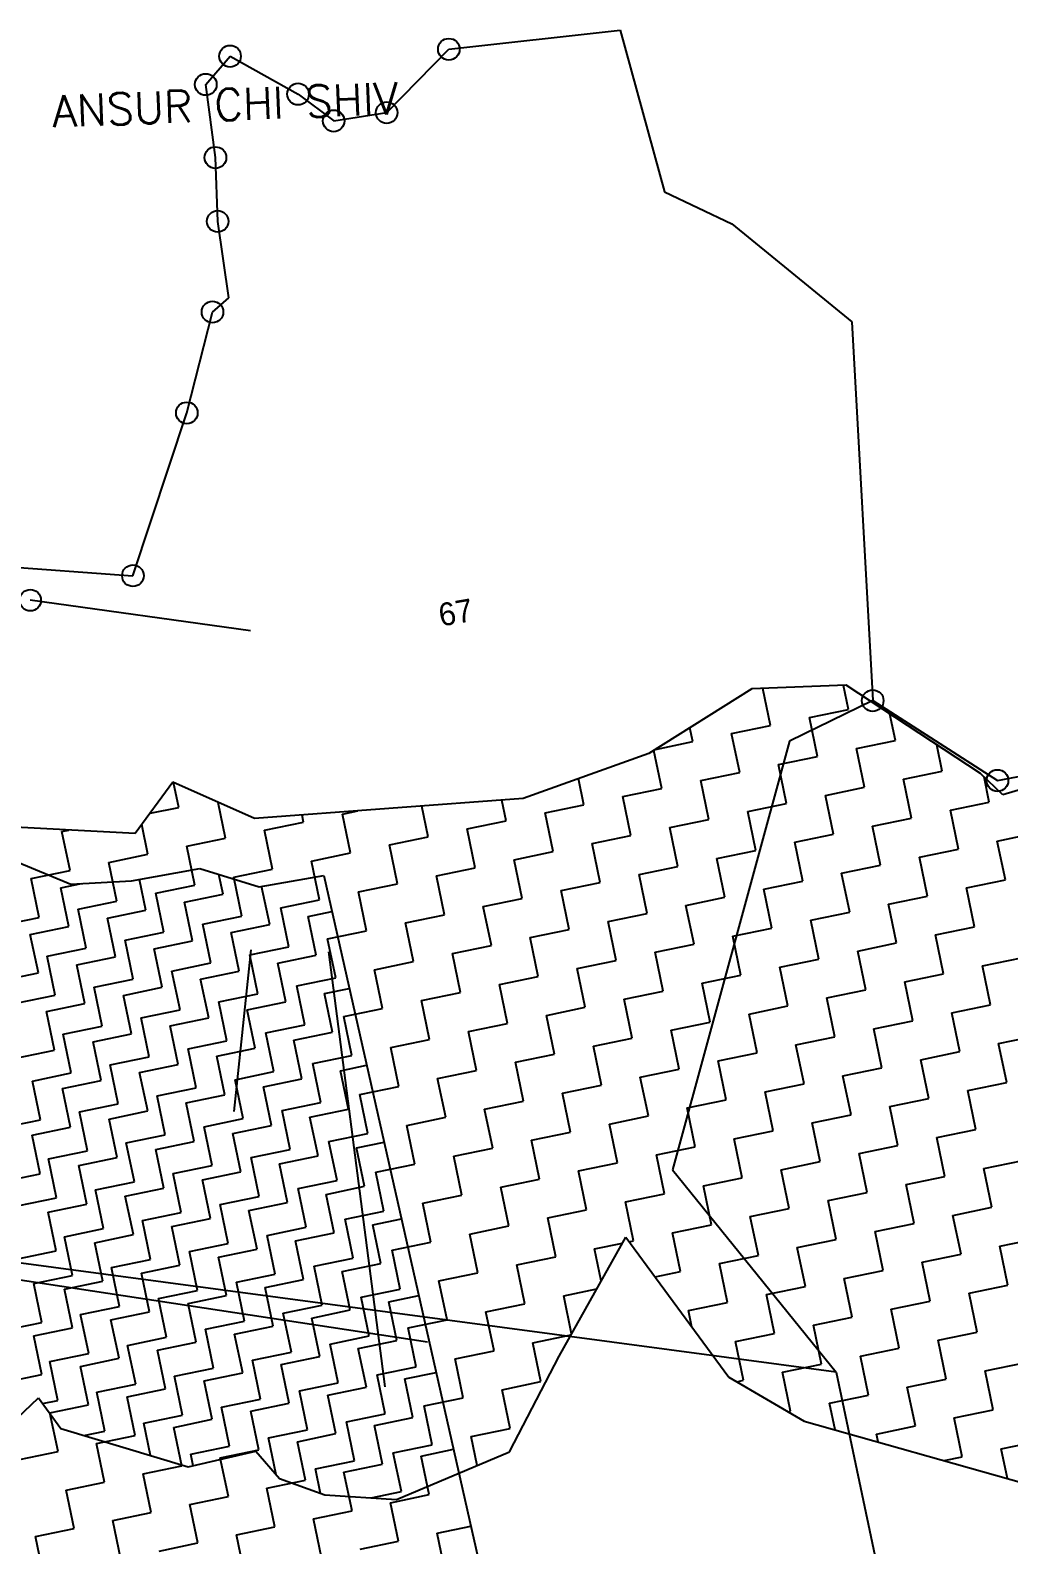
# Model space of a CAD drawing. Header units: metres. Extents: x 353942 to 357335, y 1746780 to 1749904.
# Drawn here: x 355861.3 to 356175.4, y 1749417.5 to 1749903.8 of the extents above; entities that cross this region are included whole.
import ezdxf

# ---------------------------------------------------------------- set-up
doc = ezdxf.new("R2010")
doc.units = ezdxf.units.M
doc.header["$MEASUREMENT"] = 0
for name, color, linetype in [('POLY_HATCH', 12, 'Continuous'), ('POLY_PARCEL', 6, 'Continuous'), ('SYM_ARROW', 1, 'Continuous'), ('TEXT_MAPOUT', 7, 'Continuous'), ('TEXT_PARCEL', 7, 'Continuous'), ('V_BOUND_LINE', 7, 'Continuous')]:
    doc.layers.add(name, color=color, linetype=linetype)
doc.styles.get("Standard").update_dxf_attribs({"font": 'simplex.shx'})
doc.styles.add('TEXT_MAP', font='')
doc.styles.get('TEXT_MAP').set_extended_font_data('Kruti Dev 050')

msp = doc.modelspace()

# ---------------------------------------------------------------- linework, layer by layer
for centre, radius in [((355995.71, 1749897.67), 3.47), ((355925.47, 1749895.43), 3.47), ((355917.68, 1749886.36), 3.47), ((355947.3, 1749883.28), 3.47), ((355958.74, 1749874.68), 3.47), ((355975.76, 1749877.32), 3.47), ((355920.78, 1749862.88), 3.47), ((355921.5, 1749842.41), 3.47), ((355919.83, 1749813.3), 3.47), ((355911.6, 1749780.89), 3.47), ((355894.3, 1749728.63), 3.47), ((355861.33, 1749720.76), 3.44), ((356131.79, 1749688.51), 3.47), ((356171.84, 1749662.86), 3.47)]:
    msp.add_circle(centre, radius)
at = {"layer": 'POLY_HATCH'}
for p, q in [((356092.94, 1749692.33), (356059.94, 1749671.54)), ((356123.27, 1749693.43), (356092.94, 1749692.33)), ((356166.43, 1749665.1), (356123.27, 1749693.43)), ((356059.94, 1749671.54), (356019.58, 1749657.09)), ((356173.53, 1749658.29), (356166.43, 1749665.1)), ((356203.82, 1749667.14), (356173.53, 1749658.29)), ((355907.13, 1749662.3), (355895, 1749645.82)), ((355933.37, 1749650.65), (355907.13, 1749662.3)), ((356019.58, 1749657.09), (355933.37, 1749650.65)), ((355895, 1749645.82), (355849.42, 1749648.3)), ((355834.74, 1749645.88), (355874.39, 1749629.63)), ((355893.84, 1749630.62), (355915.74, 1749634.59)), ((355915.74, 1749634.59), (355934.78, 1749628.75)), ((355874.39, 1749629.63), (355893.84, 1749630.62)), ((355934.78, 1749628.75), (355955.56, 1749632.38)), ((355955.56, 1749632.38), (356103.46, 1748977.7)), ((356031.1, 1749477.97), (356052.53, 1749516.19)), ((356052.53, 1749516.19), (356085.64, 1749471.29)), ((356015.18, 1749447.25), (356031.1, 1749477.97)), ((356085.64, 1749471.29), (356109.8, 1749457.14)), ((355847.93, 1749449.41), (355863.95, 1749464.63)), ((355863.95, 1749464.63), (355871.18, 1749454.74)), ((355871.18, 1749454.74), (355912.04, 1749442.49)), ((356109.8, 1749457.14), (356180.35, 1749437.29)), ((355912.04, 1749442.49), (355933.8, 1749447.5)), ((355933.8, 1749447.5), (355941.31, 1749438.71)), ((355978.96, 1749432.01), (356015.18, 1749447.25)), ((355941.31, 1749438.71), (355955.87, 1749433.44)), ((355955.87, 1749433.44), (355978.96, 1749432.01))]:
    msp.add_line(p, q, dxfattribs=at)
at = {"layer": 'POLY_HATCH', "linetype": 'Continuous'}
for p, q in [((356098.99, 1749680.51), (356096.52, 1749692.46)), ((356123.98, 1749685.67), (356122.38, 1749693.4)), ((356111.48, 1749683.09), (356123.98, 1749685.67)), ((356114.07, 1749670.6), (356111.48, 1749683.09)), ((356139.06, 1749675.76), (356137.31, 1749684.22)), ((356074, 1749675.34), (356073.07, 1749679.82)), ((356086.49, 1749677.92), (356098.99, 1749680.51)), ((356089.08, 1749665.43), (356086.49, 1749677.92)), ((356064.09, 1749660.26), (356061.55, 1749672.55)), ((356062.05, 1749672.87), (356074, 1749675.34)), ((356126.56, 1749673.18), (356139.06, 1749675.76)), ((356129.14, 1749660.68), (356126.56, 1749673.18)), ((356154.13, 1749665.85), (356152.38, 1749674.32)), ((356101.57, 1749668.01), (356114.07, 1749670.6)), ((356104.16, 1749655.52), (356101.57, 1749668.01)), ((356039.1, 1749655.1), (356037.37, 1749663.46)), ((356076.58, 1749662.85), (356089.08, 1749665.43)), ((356079.17, 1749650.35), (356076.58, 1749662.85)), ((356141.64, 1749663.27), (356154.13, 1749665.85)), ((356144.22, 1749650.77), (356141.64, 1749663.27)), ((356169.21, 1749655.94), (356167.54, 1749664.03)), ((355908.99, 1749654.25), (355907.34, 1749662.2)), ((356051.59, 1749657.68), (356064.09, 1749660.26)), ((356116.65, 1749658.1), (356129.14, 1749660.68)), ((356119.23, 1749645.61), (356116.65, 1749658.1)), ((355899.81, 1749652.36), (355908.99, 1749654.25)), ((355924.06, 1749644.34), (355921.69, 1749655.83)), ((355961.55, 1749652.09), (355966.54, 1749653.12)), ((355989.12, 1749644.76), (355987.07, 1749654.66)), ((356014.11, 1749649.93), (356012.74, 1749656.58)), ((356026.6, 1749652.51), (356039.1, 1749655.1)), ((356054.18, 1749645.19), (356051.59, 1749657.68)), ((356091.66, 1749652.93), (356104.16, 1749655.52)), ((356156.72, 1749653.36), (356169.21, 1749655.94)), ((356159.3, 1749640.86), (356156.72, 1749653.36)), ((355899.07, 1749639.18), (355897.11, 1749648.69)), ((355936.56, 1749646.93), (355949.05, 1749649.51)), ((355949.05, 1749649.51), (355948.58, 1749651.78)), ((355964.13, 1749639.6), (355961.55, 1749652.09)), ((356001.62, 1749647.35), (356014.11, 1749649.93)), ((356029.19, 1749640.02), (356026.6, 1749652.51)), ((356066.67, 1749647.77), (356079.17, 1749650.35)), ((356094.24, 1749640.44), (356091.66, 1749652.93)), ((356131.73, 1749648.19), (356144.22, 1749650.77)), ((356134.31, 1749635.69), (356131.73, 1749648.19)), ((355871.5, 1749646.51), (355873.76, 1749646.97)), ((355874.09, 1749634.01), (355871.5, 1749646.51)), ((355911.57, 1749641.76), (355924.06, 1749644.34)), ((355939.14, 1749634.43), (355936.56, 1749646.93)), ((355976.63, 1749642.18), (355989.12, 1749644.76)), ((356004.2, 1749634.85), (356001.62, 1749647.35)), ((356041.68, 1749642.6), (356054.18, 1749645.19)), ((356069.25, 1749635.27), (356066.67, 1749647.77)), ((356106.74, 1749643.02), (356119.23, 1749645.61)), ((356171.79, 1749643.44), (356184.29, 1749646.03)), ((356174.38, 1749630.95), (356171.79, 1749643.44)), ((355886.58, 1749636.59), (355899.07, 1749639.18)), ((355914.15, 1749629.27), (355911.57, 1749641.76)), ((355951.64, 1749637.01), (355964.13, 1749639.6)), ((355979.21, 1749629.69), (355976.63, 1749642.18)), ((356016.69, 1749637.44), (356029.19, 1749640.02)), ((356044.27, 1749630.11), (356041.68, 1749642.6)), ((356081.75, 1749637.86), (356094.24, 1749640.44)), ((356109.32, 1749630.53), (356106.74, 1749643.02)), ((356146.81, 1749638.28), (356159.3, 1749640.86)), ((355861.59, 1749631.43), (355874.09, 1749634.01)), ((355889.16, 1749624.1), (355886.58, 1749636.59)), ((355926.65, 1749631.85), (355939.14, 1749634.43)), ((355954.22, 1749624.52), (355951.64, 1749637.01)), ((355991.7, 1749632.27), (356004.2, 1749634.85)), ((356019.28, 1749624.94), (356016.69, 1749637.44)), ((356056.76, 1749632.69), (356069.25, 1749635.27)), ((356084.33, 1749625.36), (356081.75, 1749637.86)), ((356121.82, 1749633.11), (356134.31, 1749635.69)), ((356149.39, 1749625.78), (356146.81, 1749638.28)), ((355864.17, 1749618.93), (355861.59, 1749631.43)), ((355871.14, 1749628.42), (355877.76, 1749629.8)), ((355898.48, 1749621.22), (355896.42, 1749631.09)), ((355901.66, 1749626.68), (355914.15, 1749629.27)), ((355923.23, 1749626.39), (355921.91, 1749632.7)), ((355929.23, 1749619.35), (355926.65, 1749631.85)), ((355938.19, 1749616.6), (355935.62, 1749628.9)), ((355966.71, 1749627.1), (355979.21, 1749629.69)), ((355994.29, 1749619.77), (355991.7, 1749632.27)), ((356031.77, 1749627.52), (356044.27, 1749630.11)), ((356059.34, 1749620.2), (356056.76, 1749632.69)), ((356096.83, 1749627.95), (356109.32, 1749630.53)), ((356124.4, 1749620.62), (356121.82, 1749633.11)), ((356161.88, 1749628.37), (356174.38, 1749630.95)), ((355873.73, 1749616.04), (355871.14, 1749628.42)), ((355876.67, 1749621.52), (355889.16, 1749624.1)), ((355904.24, 1749614.19), (355901.66, 1749626.68)), ((355910.86, 1749623.8), (355923.23, 1749626.39)), ((355913.44, 1749611.43), (355910.86, 1749623.8)), ((355941.73, 1749621.94), (355954.22, 1749624.52)), ((355969.3, 1749614.61), (355966.71, 1749627.1)), ((356006.78, 1749622.36), (356019.28, 1749624.94)), ((356034.35, 1749615.03), (356031.77, 1749627.52)), ((356071.84, 1749622.78), (356084.33, 1749625.36)), ((356099.41, 1749615.45), (356096.83, 1749627.95)), ((356136.89, 1749623.2), (356149.39, 1749625.78)), ((356164.47, 1749615.87), (356161.88, 1749628.37)), ((355851.68, 1749616.35), (355864.17, 1749618.93)), ((355879.25, 1749609.02), (355876.67, 1749621.52)), ((355886.11, 1749618.63), (355898.48, 1749621.22)), ((355916.74, 1749616.77), (355929.23, 1749619.35)), ((355944.31, 1749609.44), (355941.73, 1749621.94)), ((355950.57, 1749619.19), (355958.18, 1749620.78)), ((355953.16, 1749606.81), (355950.57, 1749619.19)), ((355981.79, 1749617.19), (355994.29, 1749619.77)), ((356009.36, 1749609.86), (356006.78, 1749622.36)), ((356046.85, 1749617.61), (356059.34, 1749620.2)), ((356074.42, 1749610.28), (356071.84, 1749622.78)), ((356111.9, 1749618.03), (356124.4, 1749620.62)), ((356139.48, 1749610.71), (356136.89, 1749623.2)), ((355861.35, 1749613.45), (355873.73, 1749616.04)), ((355888.69, 1749606.25), (355886.11, 1749618.63)), ((355891.75, 1749611.6), (355904.24, 1749614.19)), ((355919.32, 1749604.28), (355916.74, 1749616.77)), ((355925.82, 1749614.02), (355938.19, 1749616.6)), ((355956.8, 1749612.03), (355969.3, 1749614.61)), ((355984.38, 1749604.7), (355981.79, 1749617.19)), ((356021.86, 1749612.45), (356034.35, 1749615.03)), ((356049.43, 1749605.12), (356046.85, 1749617.61)), ((356086.92, 1749612.87), (356099.41, 1749615.45)), ((356114.49, 1749605.54), (356111.9, 1749618.03)), ((356151.97, 1749613.29), (356164.47, 1749615.87)), ((355863.94, 1749601.08), (355861.35, 1749613.45)), ((355894.33, 1749599.11), (355891.75, 1749611.6)), ((355901.07, 1749608.84), (355913.44, 1749611.43)), ((355928.41, 1749601.64), (355925.82, 1749614.02)), ((355931.81, 1749606.86), (355944.31, 1749609.44)), ((355959.39, 1749599.53), (355956.8, 1749612.03)), ((355996.87, 1749607.28), (356009.36, 1749609.86)), ((356024.44, 1749599.95), (356021.86, 1749612.45)), ((356061.93, 1749607.7), (356074.42, 1749610.28)), ((356089.5, 1749600.37), (356086.92, 1749612.87)), ((356126.98, 1749608.12), (356139.48, 1749610.71)), ((356154.55, 1749600.79), (356151.97, 1749613.29)), ((355866.76, 1749606.44), (355879.25, 1749609.02)), ((355869.34, 1749593.94), (355866.76, 1749606.44)), ((355876.32, 1749603.67), (355888.69, 1749606.25)), ((355903.66, 1749596.47), (355901.07, 1749608.84)), ((355934.4, 1749594.36), (355931.81, 1749606.86)), ((355940.78, 1749604.23), (355953.16, 1749606.81)), ((355971.88, 1749602.11), (355984.38, 1749604.7)), ((355999.45, 1749594.79), (355996.87, 1749607.28)), ((356036.94, 1749602.54), (356049.43, 1749605.12)), ((356064.51, 1749595.21), (356061.93, 1749607.7)), ((356101.99, 1749602.96), (356114.49, 1749605.54)), ((356129.57, 1749595.63), (356126.98, 1749608.12)), ((356167.05, 1749603.38), (356179.54, 1749605.96)), ((355851.57, 1749598.49), (355863.94, 1749601.08)), ((355878.9, 1749591.29), (355876.32, 1749603.67)), ((355906.82, 1749601.69), (355919.32, 1749604.28)), ((355909.41, 1749589.2), (355906.82, 1749601.69)), ((355916.03, 1749599.05), (355928.41, 1749601.64)), ((355943.37, 1749591.85), (355940.78, 1749604.23)), ((355946.89, 1749596.95), (355959.39, 1749599.53)), ((355974.46, 1749589.62), (355971.88, 1749602.11)), ((356011.95, 1749597.37), (356024.44, 1749599.95)), ((356039.52, 1749590.04), (356036.94, 1749602.54)), ((356077, 1749597.79), (356089.5, 1749600.37)), ((356104.58, 1749590.46), (356101.99, 1749602.96)), ((356142.06, 1749598.21), (356154.55, 1749600.79)), ((356169.63, 1749590.88), (356167.05, 1749603.38)), ((355881.84, 1749596.53), (355894.33, 1749599.11)), ((355884.42, 1749584.03), (355881.84, 1749596.53)), ((355891.28, 1749593.88), (355903.66, 1749596.47)), ((355918.62, 1749586.68), (355916.03, 1749599.05)), ((355949.47, 1749584.45), (355946.89, 1749596.95)), ((355955.74, 1749594.44), (355963.75, 1749596.11)), ((355986.96, 1749592.2), (355999.45, 1749594.79)), ((356014.53, 1749584.87), (356011.95, 1749597.37)), ((356052.01, 1749592.62), (356064.51, 1749595.21)), ((356079.59, 1749585.3), (356077, 1749597.79)), ((356117.07, 1749593.04), (356129.57, 1749595.63)), ((356144.64, 1749585.72), (356142.06, 1749598.21)), ((355856.85, 1749591.36), (355869.34, 1749593.94)), ((355866.53, 1749588.7), (355878.9, 1749591.29)), ((355893.87, 1749581.5), (355891.28, 1749593.88)), ((355921.9, 1749591.78), (355934.4, 1749594.36)), ((355924.49, 1749579.29), (355921.9, 1749591.78)), ((355930.99, 1749589.26), (355943.37, 1749591.85)), ((355958.33, 1749582.06), (355955.74, 1749594.44)), ((355989.54, 1749579.71), (355986.96, 1749592.2)), ((356027.03, 1749587.46), (356039.52, 1749590.04)), ((356054.6, 1749580.13), (356052.01, 1749592.62)), ((356092.08, 1749587.88), (356104.58, 1749590.46)), ((356119.65, 1749580.55), (356117.07, 1749593.04)), ((356157.14, 1749588.3), (356169.63, 1749590.88)), ((355869.12, 1749576.33), (355866.53, 1749588.7)), ((355896.91, 1749586.62), (355909.41, 1749589.2)), ((355899.5, 1749574.12), (355896.91, 1749586.62)), ((355906.24, 1749584.09), (355918.62, 1749586.68)), ((355933.58, 1749576.89), (355930.99, 1749589.26)), ((355961.97, 1749587.04), (355974.46, 1749589.62)), ((355964.55, 1749574.54), (355961.97, 1749587.04)), ((356002.04, 1749582.29), (356014.53, 1749584.87)), ((356029.61, 1749574.96), (356027.03, 1749587.46)), ((356067.09, 1749582.71), (356079.59, 1749585.3)), ((356094.66, 1749575.38), (356092.08, 1749587.88)), ((356132.15, 1749583.13), (356144.64, 1749585.72)), ((356159.72, 1749575.8), (356157.14, 1749588.3)), ((355871.92, 1749581.45), (355884.42, 1749584.03)), ((355874.51, 1749568.95), (355871.92, 1749581.45)), ((355881.49, 1749578.92), (355893.87, 1749581.5)), ((355908.83, 1749571.71), (355906.24, 1749584.09)), ((355936.98, 1749581.87), (355949.47, 1749584.45)), ((355939.56, 1749569.38), (355936.98, 1749581.87)), ((355945.96, 1749579.48), (355958.33, 1749582.06)), ((356004.62, 1749569.8), (356002.04, 1749582.29)), ((356042.1, 1749577.55), (356054.6, 1749580.13)), ((356069.68, 1749570.22), (356067.09, 1749582.71)), ((356107.16, 1749577.97), (356119.65, 1749580.55)), ((356134.73, 1749570.64), (356132.15, 1749583.13)), ((356172.22, 1749578.39), (356184.71, 1749580.97)), ((355856.74, 1749573.74), (355869.12, 1749576.33)), ((355884.08, 1749566.54), (355881.49, 1749578.92)), ((355911.99, 1749576.7), (355924.49, 1749579.29)), ((355914.57, 1749564.21), (355911.99, 1749576.7)), ((355921.21, 1749574.3), (355933.58, 1749576.89)), ((355948.54, 1749567.1), (355945.96, 1749579.48)), ((355977.05, 1749577.12), (355989.54, 1749579.71)), ((355979.63, 1749564.63), (355977.05, 1749577.12)), ((356044.69, 1749565.05), (356042.1, 1749577.55)), ((356082.17, 1749572.8), (356094.66, 1749575.38)), ((356109.74, 1749565.47), (356107.16, 1749577.97)), ((356147.23, 1749573.22), (356159.72, 1749575.8)), ((356174.8, 1749565.89), (356172.22, 1749578.39)), ((355887, 1749571.54), (355899.5, 1749574.12)), ((355889.58, 1749559.04), (355887, 1749571.54)), ((355896.45, 1749569.13), (355908.83, 1749571.71)), ((355923.79, 1749561.93), (355921.21, 1749574.3)), ((355952.06, 1749571.96), (355964.55, 1749574.54)), ((355954.64, 1749559.46), (355952.06, 1749571.96)), ((355960.92, 1749569.69), (355969.32, 1749571.45)), ((356017.11, 1749572.38), (356029.61, 1749574.96)), ((356019.7, 1749559.88), (356017.11, 1749572.38)), ((356084.75, 1749560.31), (356082.17, 1749572.8)), ((356122.24, 1749568.06), (356134.73, 1749570.64)), ((356149.81, 1749560.73), (356147.23, 1749573.22)), ((355862.01, 1749566.37), (355874.51, 1749568.95)), ((355864.6, 1749553.88), (355862.01, 1749566.37)), ((355871.7, 1749563.95), (355884.08, 1749566.54)), ((355899.04, 1749556.75), (355896.45, 1749569.13)), ((355927.07, 1749566.79), (355939.56, 1749569.38)), ((355929.65, 1749554.3), (355927.07, 1749566.79)), ((355936.17, 1749564.51), (355948.54, 1749567.1)), ((355963.51, 1749557.31), (355960.92, 1749569.69)), ((355992.12, 1749567.21), (356004.62, 1749569.8)), ((355994.71, 1749554.72), (355992.12, 1749567.21)), ((356057.18, 1749567.63), (356069.68, 1749570.22)), ((356059.76, 1749555.14), (356057.18, 1749567.63)), ((356097.25, 1749562.89), (356109.74, 1749565.47)), ((356124.82, 1749555.56), (356122.24, 1749568.06)), ((356162.3, 1749563.31), (356174.8, 1749565.89)), ((355874.29, 1749551.58), (355871.7, 1749563.95)), ((355902.08, 1749561.63), (355914.57, 1749564.21)), ((355904.66, 1749549.13), (355902.08, 1749561.63)), ((355911.42, 1749559.34), (355923.79, 1749561.93)), ((355938.76, 1749552.14), (355936.17, 1749564.51)), ((355967.14, 1749562.05), (355979.63, 1749564.63)), ((355969.72, 1749549.55), (355967.14, 1749562.05)), ((356032.19, 1749562.47), (356044.69, 1749565.05)), ((356034.77, 1749549.97), (356032.19, 1749562.47)), ((356099.83, 1749550.39), (356097.25, 1749562.89)), ((356137.31, 1749558.14), (356149.81, 1749560.73)), ((356164.89, 1749550.82), (356162.3, 1749563.31)), ((355877.09, 1749556.46), (355889.58, 1749559.04)), ((355879.67, 1749543.97), (355877.09, 1749556.46)), ((355886.67, 1749554.16), (355899.04, 1749556.75)), ((355914, 1749546.96), (355911.42, 1749559.34)), ((355942.15, 1749556.88), (355954.64, 1749559.46)), ((355944.73, 1749544.39), (355942.15, 1749556.88)), ((355951.13, 1749554.73), (355963.51, 1749557.31)), ((356007.2, 1749557.3), (356019.7, 1749559.88)), ((356009.79, 1749544.81), (356007.2, 1749557.3)), ((356072.26, 1749557.72), (356084.75, 1749560.31)), ((356074.84, 1749545.23), (356072.26, 1749557.72)), ((356139.9, 1749545.65), (356137.31, 1749558.14)), ((355852.1, 1749551.29), (355864.6, 1749553.88)), ((355861.92, 1749548.99), (355874.29, 1749551.58)), ((355889.25, 1749541.79), (355886.67, 1749554.16)), ((355917.16, 1749551.71), (355929.65, 1749554.3)), ((355919.74, 1749539.22), (355917.16, 1749551.71)), ((355926.38, 1749549.55), (355938.76, 1749552.14)), ((355953.72, 1749542.35), (355951.13, 1749554.73)), ((355982.21, 1749552.14), (355994.71, 1749554.72)), ((355984.8, 1749539.64), (355982.21, 1749552.14)), ((356047.27, 1749552.56), (356059.76, 1749555.14)), ((356049.85, 1749540.06), (356047.27, 1749552.56)), ((356112.33, 1749552.98), (356124.82, 1749555.56)), ((356114.91, 1749540.48), (356112.33, 1749552.98)), ((356152.39, 1749548.23), (356164.89, 1749550.82)), ((355864.5, 1749536.61), (355861.92, 1749548.99)), ((355892.17, 1749546.55), (355904.66, 1749549.13)), ((355894.75, 1749534.05), (355892.17, 1749546.55)), ((355901.63, 1749544.38), (355914, 1749546.96)), ((355928.97, 1749537.18), (355926.38, 1749549.55)), ((355957.22, 1749546.97), (355969.72, 1749549.55)), ((355959.81, 1749534.47), (355957.22, 1749546.97)), ((355966.09, 1749544.94), (355974.9, 1749546.78)), ((356022.28, 1749547.39), (356034.77, 1749549.97)), ((356024.86, 1749534.9), (356022.28, 1749547.39)), ((356087.34, 1749547.81), (356099.83, 1749550.39)), ((356089.92, 1749535.32), (356087.34, 1749547.81)), ((356154.98, 1749535.74), (356152.39, 1749548.23)), ((355867.18, 1749541.38), (355879.67, 1749543.97)), ((355869.76, 1749528.89), (355867.18, 1749541.38)), ((355876.88, 1749539.2), (355889.25, 1749541.79)), ((355904.22, 1749532), (355901.63, 1749544.38)), ((355932.23, 1749541.8), (355944.73, 1749544.39)), ((355934.82, 1749529.31), (355932.23, 1749541.8)), ((355941.34, 1749539.76), (355953.72, 1749542.35)), ((355968.68, 1749532.56), (355966.09, 1749544.94)), ((355997.29, 1749542.22), (356009.79, 1749544.81)), ((355999.87, 1749529.73), (355997.29, 1749542.22)), ((356062.35, 1749542.65), (356074.84, 1749545.23)), ((356064.93, 1749530.15), (356062.35, 1749542.65)), ((356127.4, 1749543.07), (356139.9, 1749545.65)), ((356129.99, 1749530.57), (356127.4, 1749543.07)), ((355852.13, 1749534.03), (355864.5, 1749536.61)), ((355879.47, 1749526.83), (355876.88, 1749539.2)), ((355907.25, 1749536.64), (355919.74, 1749539.22)), ((355909.83, 1749524.14), (355907.25, 1749536.64)), ((355916.59, 1749534.59), (355928.97, 1749537.18)), ((355943.93, 1749527.39), (355941.34, 1749539.76)), ((355972.3, 1749537.06), (355984.8, 1749539.64)), ((355974.88, 1749524.56), (355972.3, 1749537.06)), ((356037.36, 1749537.48), (356049.85, 1749540.06)), ((356039.94, 1749524.98), (356037.36, 1749537.48)), ((356102.41, 1749537.9), (356114.91, 1749540.48)), ((356105, 1749525.41), (356102.41, 1749537.9)), ((356167.47, 1749538.32), (356179.97, 1749540.9)), ((356170.05, 1749525.83), (356167.47, 1749538.32)), ((355882.26, 1749531.47), (355894.75, 1749534.05)), ((355884.84, 1749518.98), (355882.26, 1749531.47)), ((355891.84, 1749529.41), (355904.22, 1749532)), ((355919.18, 1749522.21), (355916.59, 1749534.59)), ((355947.31, 1749531.89), (355959.81, 1749534.47)), ((355949.9, 1749519.4), (355947.31, 1749531.89)), ((355956.31, 1749529.98), (355968.68, 1749532.56)), ((356012.37, 1749532.31), (356024.86, 1749534.9)), ((356014.95, 1749519.82), (356012.37, 1749532.31)), ((356077.42, 1749532.73), (356089.92, 1749535.32)), ((356080.01, 1749520.24), (356077.42, 1749532.73)), ((356142.48, 1749533.15), (356154.98, 1749535.74)), ((356145.06, 1749520.66), (356142.48, 1749533.15)), ((355857.27, 1749526.3), (355869.76, 1749528.89)), ((355867.09, 1749524.24), (355879.47, 1749526.83)), ((355894.43, 1749517.04), (355891.84, 1749529.41)), ((355922.32, 1749526.73), (355934.82, 1749529.31)), ((355924.91, 1749514.23), (355922.32, 1749526.73)), ((355931.55, 1749524.8), (355943.93, 1749527.39)), ((355958.89, 1749517.6), (355956.31, 1749529.98)), ((355987.38, 1749527.15), (355999.87, 1749529.73)), ((355989.96, 1749514.65), (355987.38, 1749527.15)), ((356052.44, 1749527.57), (356064.93, 1749530.15)), ((356055.02, 1749515.07), (356052.44, 1749527.57)), ((356117.49, 1749527.99), (356129.99, 1749530.57)), ((356120.08, 1749515.49), (356117.49, 1749527.99)), ((355869.68, 1749511.86), (355867.09, 1749524.24)), ((355897.33, 1749521.56), (355909.83, 1749524.14)), ((355906.8, 1749519.63), (355919.18, 1749522.21)), ((355934.14, 1749512.43), (355931.55, 1749524.8)), ((355962.39, 1749521.98), (355974.88, 1749524.56)), ((355964.97, 1749509.49), (355962.39, 1749521.98)), ((355971.27, 1749520.19), (355980.47, 1749522.11)), ((356027.45, 1749522.4), (356039.94, 1749524.98)), ((356030.03, 1749509.91), (356027.45, 1749522.4)), ((356092.5, 1749522.82), (356105, 1749525.41)), ((356095.09, 1749510.33), (356092.5, 1749522.82)), ((356157.56, 1749523.24), (356170.05, 1749525.83)), ((356160.14, 1749510.75), (356157.56, 1749523.24)), ((355872.34, 1749516.39), (355884.84, 1749518.98)), ((355882.05, 1749514.45), (355894.43, 1749517.04)), ((355899.92, 1749509.06), (355897.33, 1749521.56)), ((355909.39, 1749507.25), (355906.8, 1749519.63)), ((355937.4, 1749516.81), (355949.9, 1749519.4)), ((355939.98, 1749504.32), (355937.4, 1749516.81)), ((355946.52, 1749515.01), (355958.89, 1749517.6)), ((355973.86, 1749507.81), (355971.27, 1749520.19)), ((356002.46, 1749517.23), (356014.95, 1749519.82)), ((356005.04, 1749504.74), (356002.46, 1749517.23)), ((356067.51, 1749517.66), (356080.01, 1749520.24)), ((356070.1, 1749505.16), (356067.51, 1749517.66)), ((356132.57, 1749518.08), (356145.06, 1749520.66)), ((356135.15, 1749505.58), (356132.57, 1749518.08)), ((355874.93, 1749503.9), (355872.34, 1749516.39)), ((355884.64, 1749502.08), (355882.05, 1749514.45)), ((355912.41, 1749511.65), (355924.91, 1749514.23)), ((355921.77, 1749509.84), (355934.14, 1749512.43)), ((355949.1, 1749502.64), (355946.52, 1749515.01)), ((355977.47, 1749512.07), (355989.96, 1749514.65)), ((355980.05, 1749499.57), (355977.47, 1749512.07)), ((356042.52, 1749512.49), (356051.49, 1749514.34)), ((356044.66, 1749502.16), (356042.52, 1749512.49)), ((356053.57, 1749514.77), (356055.02, 1749515.07)), ((356107.58, 1749512.91), (356120.08, 1749515.49)), ((356110.16, 1749500.42), (356107.58, 1749512.91)), ((356172.64, 1749513.33), (356185.13, 1749515.91)), ((356175.22, 1749500.84), (356172.64, 1749513.33)), ((355857.3, 1749509.28), (355869.68, 1749511.86)), ((355887.42, 1749506.48), (355899.92, 1749509.06)), ((355897.02, 1749504.66), (355909.39, 1749507.25)), ((355914.99, 1749499.15), (355912.41, 1749511.65)), ((355924.35, 1749497.46), (355921.77, 1749509.84)), ((355952.48, 1749506.9), (355964.97, 1749509.49)), ((355961.48, 1749505.23), (355973.86, 1749507.81)), ((356017.53, 1749507.32), (356030.03, 1749509.91)), ((356020.12, 1749494.83), (356017.53, 1749507.32)), ((356082.59, 1749507.74), (356095.09, 1749510.33)), ((356085.17, 1749495.25), (356082.59, 1749507.74)), ((356147.65, 1749508.17), (356160.14, 1749510.75)), ((356150.23, 1749495.67), (356147.65, 1749508.17)), ((355862.43, 1749501.31), (355874.93, 1749503.9)), ((355890.01, 1749493.99), (355887.42, 1749506.48)), ((355899.6, 1749492.29), (355897.02, 1749504.66)), ((355927.49, 1749501.74), (355939.98, 1749504.32)), ((355936.73, 1749500.05), (355949.1, 1749502.64)), ((355955.06, 1749494.41), (355952.48, 1749506.9)), ((355964.07, 1749492.85), (355961.48, 1749505.23)), ((355992.55, 1749502.16), (356005.04, 1749504.74)), ((356061.91, 1749503.47), (356070.1, 1749505.16)), ((356122.66, 1749503), (356135.15, 1749505.58)), ((356125.24, 1749490.5), (356122.66, 1749503)), ((355865.02, 1749488.82), (355862.43, 1749501.31)), ((355872.27, 1749499.49), (355884.64, 1749502.08)), ((355874.85, 1749487.11), (355872.27, 1749499.49)), ((355902.5, 1749496.57), (355914.99, 1749499.15)), ((355911.98, 1749494.88), (355924.35, 1749497.46)), ((355930.07, 1749489.24), (355927.49, 1749501.74)), ((355939.32, 1749487.68), (355936.73, 1749500.05)), ((355967.56, 1749496.99), (355980.05, 1749499.57)), ((355976.44, 1749495.44), (355986.04, 1749497.45)), ((355995.13, 1749489.66), (355992.55, 1749502.16)), ((356032.61, 1749497.41), (356043.23, 1749499.61)), ((356035.14, 1749485.18), (356032.61, 1749497.41)), ((356097.67, 1749497.83), (356110.16, 1749500.42)), ((356100.25, 1749485.34), (356097.67, 1749497.83)), ((356162.73, 1749498.25), (356175.22, 1749500.84)), ((356165.31, 1749485.76), (356162.73, 1749498.25)), ((355877.51, 1749491.4), (355890.01, 1749493.99)), ((355905.08, 1749484.08), (355902.5, 1749496.57)), ((355914.57, 1749482.5), (355911.98, 1749494.88)), ((355942.57, 1749491.82), (355955.06, 1749494.41)), ((355951.69, 1749490.26), (355964.07, 1749492.85)), ((355970.14, 1749484.5), (355967.56, 1749496.99)), ((355979.03, 1749483.06), (355976.44, 1749495.44)), ((356007.62, 1749492.25), (356020.12, 1749494.83)), ((356072.68, 1749492.67), (356085.17, 1749495.25)), ((356073.77, 1749487.38), (356072.68, 1749492.67)), ((356137.74, 1749493.09), (356150.23, 1749495.67)), ((356140.32, 1749480.59), (356137.74, 1749493.09)), ((355852.52, 1749486.24), (355865.02, 1749488.82)), ((355880.09, 1749478.91), (355877.51, 1749491.4)), ((355887.23, 1749489.7), (355899.6, 1749492.29)), ((355889.82, 1749477.33), (355887.23, 1749489.7)), ((355917.58, 1749486.66), (355930.07, 1749489.24)), ((355926.94, 1749485.09), (355939.32, 1749487.68)), ((355945.15, 1749479.33), (355942.57, 1749491.82)), ((355954.28, 1749477.89), (355951.69, 1749490.26)), ((355982.63, 1749487.08), (355995.13, 1749489.66)), ((356010.21, 1749479.75), (356007.62, 1749492.25)), ((356112.75, 1749487.92), (356125.24, 1749490.5)), ((356115.33, 1749475.43), (356112.75, 1749487.92)), ((355862.48, 1749484.53), (355874.85, 1749487.11)), ((355865.07, 1749472.15), (355862.48, 1749484.53)), ((355892.59, 1749481.49), (355905.08, 1749484.08)), ((355920.16, 1749474.16), (355917.58, 1749486.66)), ((355929.53, 1749472.71), (355926.94, 1749485.09)), ((355957.64, 1749481.91), (355970.14, 1749484.5)), ((355966.65, 1749480.48), (355979.03, 1749483.06)), ((355985.22, 1749474.58), (355982.63, 1749487.08)), ((356022.7, 1749482.33), (356034.97, 1749484.87)), ((356087.76, 1749482.76), (356100.25, 1749485.34)), ((356090.34, 1749470.26), (356087.76, 1749482.76)), ((356152.81, 1749483.18), (356165.31, 1749485.76)), ((356155.4, 1749470.68), (356152.81, 1749483.18)), ((355867.6, 1749476.33), (355880.09, 1749478.91)), ((355895.17, 1749469), (355892.59, 1749481.49)), ((355902.19, 1749479.91), (355914.57, 1749482.5)), ((355904.78, 1749467.54), (355902.19, 1749479.91)), ((355932.66, 1749476.75), (355945.15, 1749479.33)), ((355941.9, 1749475.3), (355954.28, 1749477.89)), ((355960.23, 1749469.42), (355957.64, 1749481.91)), ((355969.24, 1749468.1), (355966.65, 1749480.48)), ((355997.71, 1749477.17), (356010.21, 1749479.75)), ((356025.28, 1749469.84), (356022.7, 1749482.33)), ((356127.82, 1749478.01), (356140.32, 1749480.59)), ((356130.41, 1749465.52), (356127.82, 1749478.01)), ((355870.18, 1749463.83), (355867.6, 1749476.33)), ((355877.44, 1749474.74), (355889.82, 1749477.33)), ((355880.03, 1749462.36), (355877.44, 1749474.74)), ((355907.67, 1749471.58), (355920.16, 1749474.16)), ((355935.24, 1749464.25), (355932.66, 1749476.75)), ((355944.49, 1749462.93), (355941.9, 1749475.3)), ((355972.72, 1749472), (355985.22, 1749474.58)), ((356000.3, 1749464.67), (355997.71, 1749477.17)), ((356102.84, 1749472.84), (356115.33, 1749475.43)), ((356167.89, 1749473.26), (356180.39, 1749475.85)), ((356170.47, 1749460.77), (356167.89, 1749473.26)), ((355852.69, 1749469.56), (355865.07, 1749472.15)), ((355882.68, 1749466.41), (355895.17, 1749469)), ((355910.25, 1749459.09), (355907.67, 1749471.58)), ((355917.15, 1749470.13), (355929.53, 1749472.71)), ((355919.74, 1749457.75), (355917.15, 1749470.13)), ((355947.73, 1749466.84), (355960.23, 1749469.42)), ((355975.31, 1749459.51), (355972.72, 1749472)), ((355981.62, 1749470.69), (355991.62, 1749472.78)), ((355984.2, 1749458.31), (355981.62, 1749470.69)), ((356012.79, 1749467.26), (356025.28, 1749469.84)), ((356088.16, 1749469.81), (356090.34, 1749470.26)), ((356105.42, 1749460.35), (356102.84, 1749472.84)), ((356142.9, 1749468.1), (356155.4, 1749470.68)), ((355865.27, 1749462.82), (355870.18, 1749463.83)), ((355885.26, 1749453.92), (355882.68, 1749466.41)), ((355892.4, 1749464.95), (355904.78, 1749467.54)), ((355894.99, 1749452.58), (355892.4, 1749464.95)), ((355922.74, 1749461.67), (355935.24, 1749464.25)), ((355950.32, 1749454.34), (355947.73, 1749466.84)), ((355956.87, 1749465.51), (355969.24, 1749468.1)), ((355959.45, 1749453.14), (355956.87, 1749465.51)), ((355987.8, 1749462.09), (356000.3, 1749464.67)), ((356015.37, 1749454.76), (356012.79, 1749467.26)), ((356117.91, 1749462.93), (356130.41, 1749465.52)), ((356145.49, 1749455.6), (356142.9, 1749468.1)), ((355867.65, 1749459.78), (355880.03, 1749462.36)), ((355870.24, 1749447.4), (355867.65, 1749459.78)), ((355897.76, 1749456.5), (355910.25, 1749459.09)), ((355925.33, 1749449.17), (355922.74, 1749461.67)), ((355932.12, 1749460.34), (355944.49, 1749462.93)), ((355934.7, 1749447.96), (355932.12, 1749460.34)), ((355962.81, 1749456.92), (355975.31, 1749459.51)), ((355990.38, 1749449.6), (355987.8, 1749462.09)), ((356104.61, 1749460.18), (356105.42, 1749460.35)), ((356119.69, 1749454.36), (356117.91, 1749462.93)), ((356157.98, 1749458.19), (356170.47, 1749460.77)), ((355878.54, 1749452.53), (355885.26, 1749453.92)), ((355899.9, 1749446.13), (355897.76, 1749456.5)), ((355907.37, 1749455.16), (355919.74, 1749457.75)), ((355909.95, 1749442.79), (355907.37, 1749455.16)), ((355937.82, 1749451.76), (355950.32, 1749454.34)), ((355965.39, 1749444.43), (355962.81, 1749456.92)), ((355971.83, 1749455.72), (355984.2, 1749458.31)), ((355974.42, 1749443.35), (355971.83, 1749455.72)), ((356002.88, 1749452.18), (356015.37, 1749454.76)), ((356132.99, 1749453.02), (356145.49, 1749455.6)), ((356160.56, 1749445.69), (356157.98, 1749458.19)), ((355882.62, 1749449.99), (355894.99, 1749452.58)), ((355885.2, 1749437.61), (355882.62, 1749449.99)), ((355912.83, 1749446.59), (355925.33, 1749449.17)), ((355940.27, 1749439.93), (355937.82, 1749451.76)), ((355947.08, 1749450.55), (355959.45, 1749453.14)), ((355949.67, 1749438.17), (355947.08, 1749450.55)), ((355977.89, 1749447.01), (355990.38, 1749449.6)), ((356004.8, 1749442.89), (356002.88, 1749452.18)), ((356133.52, 1749450.47), (356132.99, 1749453.02)), ((356173.06, 1749448.28), (356185.55, 1749450.86)), ((355857.87, 1749444.81), (355870.24, 1749447.4)), ((355913.61, 1749442.85), (355912.83, 1749446.59)), ((355922.33, 1749445.38), (355934.7, 1749447.96)), ((355924.92, 1749433), (355922.33, 1749445.38)), ((355952.9, 1749441.85), (355965.39, 1749444.43)), ((355980.47, 1749434.52), (355977.89, 1749447.01)), ((355986.79, 1749445.94), (355997.19, 1749448.11)), ((355989.38, 1749433.56), (355986.79, 1749445.94)), ((356154.76, 1749444.49), (356160.56, 1749445.69)), ((356175.02, 1749438.79), (356173.06, 1749448.28)), ((355897.58, 1749440.2), (355909.95, 1749442.79)), ((355900.17, 1749427.83), (355897.58, 1749440.2)), ((355954.54, 1749433.92), (355952.9, 1749441.85)), ((355962.04, 1749440.76), (355974.42, 1749443.35)), ((355964.63, 1749428.39), (355962.04, 1749440.76)), ((355872.83, 1749435.03), (355885.2, 1749437.61)), ((355875.42, 1749422.65), (355872.83, 1749435.03)), ((355937.29, 1749435.59), (355949.67, 1749438.17)), ((355939.88, 1749423.21), (355937.29, 1749435.59)), ((355970.78, 1749432.51), (355980.47, 1749434.52)), ((355912.54, 1749430.41), (355924.92, 1749433)), ((355915.13, 1749418.04), (355912.54, 1749430.41)), ((355977, 1749430.97), (355989.38, 1749433.56)), ((355979.59, 1749418.6), (355977, 1749430.97)), ((355887.79, 1749425.24), (355900.17, 1749427.83)), ((355890.38, 1749412.86), (355887.79, 1749425.24)), ((355952.25, 1749425.8), (355964.63, 1749428.39)), ((355954.84, 1749413.42), (355952.25, 1749425.8)), ((355863.04, 1749420.06), (355875.42, 1749422.65)), ((355865.63, 1749407.69), (355863.04, 1749420.06)), ((355927.5, 1749420.62), (355939.88, 1749423.21)), ((355930.09, 1749408.25), (355927.5, 1749420.62)), ((355991.97, 1749421.19), (356002.76, 1749423.44)), ((355994.55, 1749408.81), (355991.97, 1749421.19)), ((355902.75, 1749415.45), (355915.13, 1749418.04)), ((355967.22, 1749416.01), (355979.59, 1749418.6))]:
    msp.add_line(p, q, dxfattribs=at)
at = {"layer": 'POLY_PARCEL'}
for p, q in [((356131.79, 1749688.51), (356105.05, 1749675.52)), ((356105.05, 1749675.52), (356067.53, 1749537.89)), ((356067.53, 1749537.89), (356120.06, 1749472.87)), ((356120.06, 1749472.87), (355762.97, 1749520.63)), ((355814.6, 1749509.2), (355988.85, 1749482.58)), ((356120.06, 1749472.87), (356145.42, 1749352.37))]:
    msp.add_line(p, q, dxfattribs=at)
at = {"layer": 'SYM_ARROW'}
for points in [[(355926.77, 1749556.53), (355932.25, 1749608.47)], [(355975.29, 1749468.22), (355957.22, 1749607.85)]]:
    msp.add_lwpolyline(points, dxfattribs=at)
for points in [[(355926.8, 1749556.53), (355926.75, 1749556.35), (355926.74, 1749556.53)], [(355975.32, 1749468.22), (355975.32, 1749468.04), (355975.26, 1749468.22)]]:
    msp.add_solid(points, dxfattribs=at)
at = {"layer": 'V_BOUND_LINE'}
for p, q in [((355995.71, 1749897.67), (356050.66, 1749903.77)), ((356050.66, 1749903.77), (356064.9, 1749851.88)), ((355975.76, 1749877.32), (355995.71, 1749897.67)), ((355917.68, 1749886.36), (355925.47, 1749895.43)), ((355925.47, 1749895.43), (355947.3, 1749883.28)), ((355920.78, 1749862.88), (355917.68, 1749886.36)), ((355947.3, 1749883.28), (355958.74, 1749874.68)), ((355958.74, 1749874.68), (355975.76, 1749877.32)), ((355921.5, 1749842.41), (355920.78, 1749862.88)), ((356064.9, 1749851.88), (356086.54, 1749841.61)), ((355925.03, 1749817.88), (355921.5, 1749842.41)), ((356086.54, 1749841.61), (356125.11, 1749810.11)), ((355919.83, 1749813.3), (355925.03, 1749817.88)), ((355911.6, 1749780.89), (355919.83, 1749813.3)), ((356125.11, 1749810.11), (356131.79, 1749688.51)), ((355894.3, 1749728.63), (355911.6, 1749780.89)), ((355801.57, 1749735.34), (355894.3, 1749728.63)), ((355932, 1749710.95), (355861.33, 1749720.76)), ((356131.79, 1749688.51), (356171.84, 1749662.86)), ((356171.84, 1749662.86), (356228.87, 1749673.77))]:
    msp.add_line(p, q, dxfattribs=at)

# ---------------------------------------------------------------- texts
at = {"layer": 'TEXT_MAPOUT'}
msp.add_text('ANSUR CHI SHIV', height=10.2071, rotation=2.2293, dxfattribs=at).set_placement((355868.59, 1749872.61))
at = {"layer": 'TEXT_PARCEL', "style": 'TEXT_MAP'}
msp.add_text('67', height=7.349, rotation=9.7738, dxfattribs=at).set_placement((355993.13, 1749712.29))

doc.saveas('drawing.dxf')
